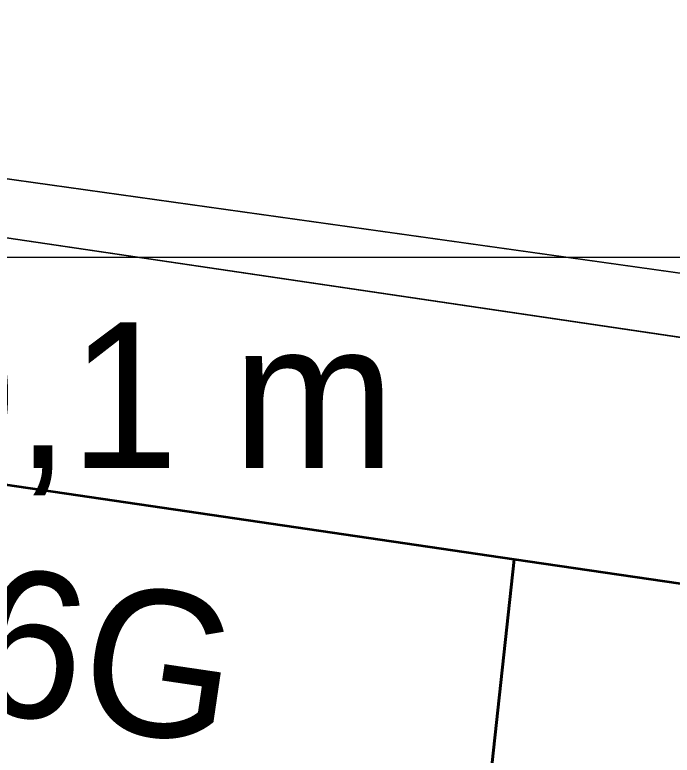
# Model space of a CAD drawing. Header units: metres. Extents: x 0 to 105485, y 0 to 425721.
# Drawn here: x 104976.267 to 104980.322, y 425234.427 to 425238.995 of the extents above; entities that cross this region are included whole.
import ezdxf
from ezdxf.enums import TextEntityAlignment as Align

# ---------------------------------------------------------------- set-up
doc = ezdxf.new("R2010")
doc.units = ezdxf.units.M
doc.header["$MEASUREMENT"] = 0
doc.linetypes.add('KG-PERCEEL-SO', pattern=[19, 5.5, -4, 5.5, -4])
for name, color, linetype, lineweight in [('B-XX-KG-GRENS_PERCEEL-G', 150, 'KG-PERCEEL-SO', 18), ('B-XX-MO-ONDERZOEK_SONDERING-T', 90, 'Continuous', 18), ('B-XX-OG-BEBOUWING-G', 7, 'Continuous', 35), ('B-XX-OG-BEBOUWING_HUISNUMMER-T', 7, 'Continuous', 18), ('B-XX-OG-GRENS-G', 7, 'Continuous', 18), ('B-XX-VH-OPENVERHARDING-G', 90, 'Continuous', 18)]:
    doc.layers.add(name, color=color, linetype=linetype, lineweight=lineweight)

msp = doc.modelspace()

# ---------------------------------------------------------------- linework, layer by layer
at = {"layer": 'B-XX-KG-GRENS_PERCEEL-G', "ltscale": 0.5, "flags": 128}
for points in [[(104970.744, 425236.896), (104979.348, 425235.635)], [(104977.238, 425214.997), (104978.306, 425226.033), (104979.348, 425235.635)], [(104979.348, 425235.635), (104982.6, 425235.159), (104983.433, 425235.03)]]:
    msp.add_lwpolyline(points, dxfattribs=at)
at = {"layer": 'B-XX-OG-BEBOUWING-G', "ltscale": 0.5}
for points in [[(104979.348, 425235.635), (104970.744, 425236.896), (104969.561, 425226.898), (104968.433, 425215.833), (104968.154, 425211.514), (104972.697, 425211.187), (104973.005, 425215.461), (104977.238, 425214.997), (104978.306, 425226.033)], [(104983.433, 425235.03), (104982.6, 425235.159), (104979.348, 425235.635), (104978.306, 425226.033), (104977.238, 425214.997), (104976.359, 425207.77), (104975.737, 425207.839), (104975.502, 425206.093), (104980.707, 425205.568), (104981.964, 425219.922)]]:
    msp.add_lwpolyline(points, close=True, dxfattribs=at)
at = {"layer": 'B-XX-OG-GRENS-G'}
msp.add_polyline3d([(104972.5, 425237.5, 3.3048), (104977.5, 425237.5, 3.2146), (104982.5, 425237.5, 3.2738), (104987.5, 425237.5, 3.271), (104992.5, 425237.5, 3.2797), (104997.5, 425237.5, 3.2659), (105002.5, 425237.5, 3.2653), (105012.5, 425232.5, 3.2421), (105017.5, 425232.5, 3.2803), (105022.5, 425232.5, 3.2382), (105027.5, 425232.5, 3.2629), (105037.5, 425227.5, 3.2642), (105047.5, 425217.5, 3.0048), (105042.5, 425212.5, 2.6889), (105032.5, 425212.5, 3.0737), (105027.5, 425212.5, 2.9854), (105012.5, 425212.5, 2.4236), (105012.5, 425197.5, 2.4977), (105007.5, 425197.5, 2.4735), (105002.5, 425207.5, 2.6402)], close=True, dxfattribs=at)
at = {"layer": 'B-XX-VH-OPENVERHARDING-G', "ltscale": 0.5}
for points in [[(105081.659, 425226.263), (105070.985, 425227.585), (105050.996, 425230.253), (105029.613, 425233.334), (105023.998, 425234.194), (104992.186, 425239.216), (104987.61, 425239.901), (104965.424, 425243.051), (104964.154, 425239.675), (104987.487, 425236.404), (104992.239, 425235.7), (105023.447, 425230.739), (105029.047, 425229.942), (105035.406, 425228.938), (105050.319, 425226.852), (105063.056, 425225.123), (105077.644, 425223.225)], [(105077.644, 425223.225), (105063.056, 425225.123), (105050.319, 425226.852), (105035.406, 425228.938), (105029.047, 425229.942), (105023.447, 425230.739), (104992.239, 425235.7), (104987.487, 425236.404), (104964.154, 425239.675), (104964.031, 425239.349), (104969.735, 425238.575), (104996.154, 425234.675), (105023.355, 425230.363), (105042.716, 425227.546), (105050.242, 425226.487), (105063.018, 425224.79), (105070.53, 425223.751), (105077.397, 425222.874)], [(105023.355, 425230.363), (104996.154, 425234.675), (104969.735, 425238.575), (104964.031, 425239.349), (104963.482, 425237.889), (104966.188, 425237.563), (104970.744, 425236.896), (104979.348, 425235.635), (104982.6, 425235.159), (104983.433, 425235.03), (104994.311, 425233.341), (104999.456, 425232.542), (104999.428, 425232.78), (105000, 425232.67), (105000, 425232.398), (105006.319, 425231.417), (105014.5, 425230.147)]]:
    msp.add_lwpolyline(points, dxfattribs=at)

# ---------------------------------------------------------------- texts
at = {"layer": 'B-XX-MO-ONDERZOEK_SONDERING-T', "color": 10, "lineweight": 18}
msp.add_text('mv +3,26 · 20,1 m', height=0.9, dxfattribs=at).set_placement((104973.747, 425236.648), align=Align.MIDDLE_CENTER)
at = {"layer": 'B-XX-OG-BEBOUWING_HUISNUMMER-T'}
msp.add_text('386-386G', height=0.9, rotation=351.6, dxfattribs=at).set_placement((104974.979, 425235.315), align=Align.MIDDLE_CENTER)

doc.saveas('drawing.dxf')
